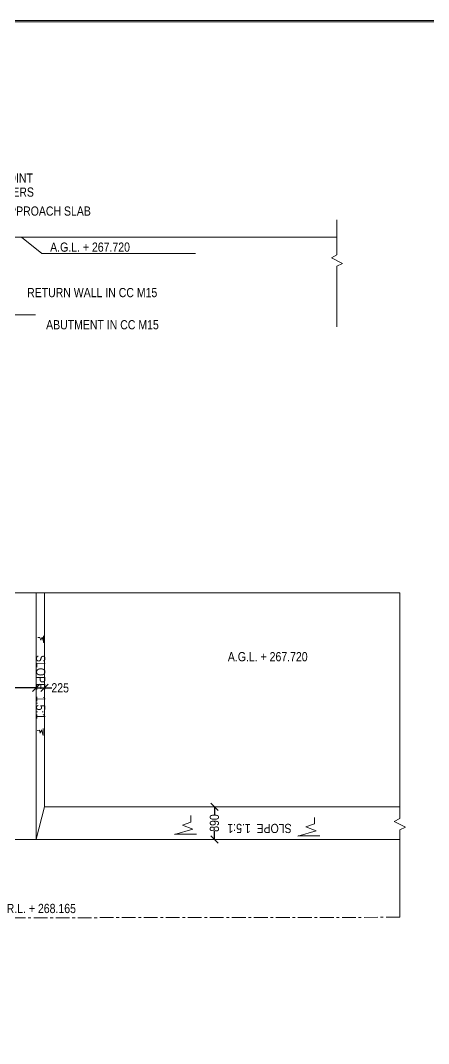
# Model space of a CAD drawing. Header units: millimetres. Extents: x 553923 to 630645, y 36209 to 87636.
# Drawn here: x 590712 to 601832, y 59763 to 87636 of the extents above; entities that cross this region are included whole.
import ezdxf

# ---------------------------------------------------------------- set-up
doc = ezdxf.new("R2010")
doc.units = ezdxf.units.MM
doc.header["$LTSCALE"] = 300
doc.header["$MEASUREMENT"] = 0
doc.linetypes.add('CENTER', pattern=[2, 1.25, -0.25, 0.25, -0.25])
doc.layers.add('MAIN', color=7, linetype='Continuous')
doc.styles.add('ARIAL NARROW', font='ARIALN.TTF', dxfattribs={"height": 250})
doc.dimstyles.get("Standard").update_dxf_attribs({"dimtxt": 200, "dimasz": 200, "dimexe": 0.18, "dimexo": 0.0625, "dimgap": 0.09, "dimtad": 0, "dimdec": 0, "dimzin": 0, "dimdsep": 46, "dimtxsty": 'ARIAL NARROW', "dimcen": 0.0851, "dimdle": 0.1, "dimse1": 1, "dimse2": 1, "dimadec": 0, "dimazin": 0, "dimtfac": 1, "dimtdec": 0, "dimtofl": 0, "dimtmove": 0, "dimatfit": 3, "dimfxl": 1, "dimtolj": 1, "dimtzin": 0, "dimarcsym": 0})
doc.dimstyles.new('STANDARD$0', dxfattribs={"dimscale": 88.888889, "dimtxt": 0.02, "dimasz": 0.02, "dimexe": 0.05, "dimexo": 0.1, "dimgap": 0.002, "dimtad": 2, "dimdec": 0, "dimzin": 1, "dimdsep": 46, "dimtxsty": 'Standard', "dimcen": 0.09, "dimadec": 0, "dimazin": 0, "dimtfac": 1, "dimtdec": 4, "dimtofl": 0, "dimtmove": 0, "dimatfit": 3, "dimfxl": 1, "dimtolj": 1, "dimtzin": 1, "dimarcsym": 0})

# ---------------------------------------------------------------- blocks, each defined once
blk = doc.blocks.new('_Oblique')
at = {"color": 0, "linetype": 'ByBlock', "lineweight": -2}
blk.add_line((-0.5, -0.5), (0.5, 0.5), dxfattribs=at)
blk = doc.blocks.new('*D4')
at = {"layer": 'Defpoints', "color": 0, "linetype": 'ByBlock', "lineweight": 9, "transparency": 16777216}
for p in [(591140, 77726), (586140, 69452), (591140, 69452)]:
    blk.add_point(p, dxfattribs=at)
at = {"layer": 'MAIN', "color": 0, "linetype": 'ByBlock', "lineweight": -2, "transparency": 16777216}
for p, q in [((586140, 69452), (588334, 69452)), ((591140, 69452), (588946, 69452))]:
    blk.add_line(p, q, dxfattribs=at)
at = {"layer": 'MAIN', "color": 0, "linetype": 'ByBlock', "lineweight": -2, "transparency": 16777216, "xscale": 200, "yscale": 200, "zscale": 200, "rotation": 180}
blk.add_blockref('_Oblique', (586140, 69452), dxfattribs=at)
at = {"layer": 'MAIN', "color": 0, "linetype": 'ByBlock', "lineweight": -2, "transparency": 16777216, "xscale": 200, "yscale": 200, "zscale": 200}
blk.add_blockref('_Oblique', (591140, 69452), dxfattribs=at)
at = {"layer": 'MAIN', "color": 0, "linetype": 'ByBlock', "lineweight": 9, "transparency": 16777216, "insert": (588640, 69452), "char_height": 250, "attachment_point": 5, "style": 'ARIAL NARROW'}
blk.add_mtext('\\A1;5000', dxfattribs=at)
blk = doc.blocks.new('*D41')
at = {"layer": 'Defpoints', "color": 0, "linetype": 'ByBlock', "lineweight": 9, "transparency": 16777216}
for p in [(591140, 69452), (591365, 69453), (591365, 69453)]:
    blk.add_point(p, dxfattribs=at)
at = {"layer": 'MAIN', "color": 0, "linetype": 'ByBlock', "lineweight": -2, "transparency": 16777216}
for p, q in [((591140, 69453), (591365, 69453)), ((591365, 69453), (591565, 69453))]:
    blk.add_line(p, q, dxfattribs=at)
at = {"layer": 'MAIN', "color": 0, "linetype": 'ByBlock', "lineweight": -2, "transparency": 16777216, "xscale": 200, "yscale": 200, "zscale": 200, "rotation": 180}
blk.add_blockref('_Oblique', (591140, 69453), dxfattribs=at)
at = {"layer": 'MAIN', "color": 0, "linetype": 'ByBlock', "lineweight": -2, "transparency": 16777216, "xscale": 200, "yscale": 200, "zscale": 200}
blk.add_blockref('_Oblique', (591365, 69453), dxfattribs=at)
at = {"layer": 'MAIN', "color": 0, "linetype": 'ByBlock', "lineweight": 9, "transparency": 16777216, "insert": (591794, 69453), "char_height": 250, "attachment_point": 5, "style": 'ARIAL NARROW'}
blk.add_mtext('\\A1;225', dxfattribs=at)
blk = doc.blocks.new('*D42')
at = {"layer": 'Defpoints', "color": 0, "linetype": 'ByBlock', "lineweight": 9, "transparency": 16777216}
for p in [(595997, 66216), (595997, 65326), (595997, 65326)]:
    blk.add_point(p, dxfattribs=at)
at = {"layer": 'MAIN', "color": 0, "linetype": 'ByBlock', "lineweight": -2, "transparency": 16777216}
for p, q in [((595997, 66216), (595997, 65997)), ((595997, 65326), (595997, 65545))]:
    blk.add_line(p, q, dxfattribs=at)
at = {"layer": 'MAIN', "color": 0, "linetype": 'ByBlock', "lineweight": -2, "transparency": 16777216, "xscale": 200, "yscale": 200, "zscale": 200}
for p, rotation in [((595997, 66216), 90), ((595997, 65326), 270)]:
    blk.add_blockref('_Oblique', p, dxfattribs=dict(at, rotation=rotation))
at = {"layer": 'MAIN', "color": 0, "linetype": 'ByBlock', "lineweight": 9, "transparency": 16777216, "insert": (595997, 65771), "char_height": 250, "attachment_point": 5, "rotation": 90, "style": 'ARIAL NARROW'}
blk.add_mtext('\\A1;890', dxfattribs=at)

msp = doc.modelspace()

# ---------------------------------------------------------------- linework, layer by layer
at = {"color": 0, "linetype": 'ByBlock', "lineweight": 9}
for p, q in [((599336.1, 81729.6), (563861.3, 81729.6)), ((563861.3, 81729.6), (599336.1, 81729.6)), ((563961.7, 81729.6), (599336.1, 81729.6)), ((599336.1, 81729.6), (563961.7, 81729.6)), ((596757, 81729.6), (567824.4, 81729.6)), ((567924.7, 81729.6), (596857.4, 81729.6)), ((591294.5, 81284.6), (590738.2, 81729.6)), ((591294.5, 81284.6), (590738.2, 81729.6)), ((590757.5, 81729.6), (596384.1, 81729.6)), ((593920.5, 81728.6), (594520.5, 81728.6)), ((591294.5, 81284.6), (595485.6, 81284.6)), ((591139.8, 72045.3), (591139.9, 65326.5)), ((591364.8, 72045.3), (591364.9, 66217)), ((591139.9, 65327.5), (591364.9, 66216.5)), ((591365.4, 66216.5), (601048.9, 66215.9)), ((601048.8, 65582.7), (601048.9, 63203.3)), ((565136.4, 65327.9), (601048.8, 65325.9)), ((601048.9, 63203.3), (601048.4, 63202.8))]:
    msp.add_line(p, q, dxfattribs=at)
for points in [[(553923.3, 87635.6), (630644.8, 87635.6), (630644.8, 36209.1), (553923.3, 36209.1)], [(553958.3, 87600.6), (630609.8, 87600.6), (630609.8, 36244.1), (553958.3, 36244.1)]]:
    msp.add_lwpolyline(points, close=True, dxfattribs=at)
for centre, start, end in [((593920.2, 81729.1), 303.69007, 90), ((591365.4, 66217), 180.00139, 269.99683)]:
    msp.add_arc(centre, 0.5, start, end, dxfattribs=at)
at = {"layer": 'MAIN', "color": 0, "lineweight": 9}
for p, q in [((553958.3, 87600.6), (630609.8, 87600.6)), ((599184.3, 81173.2), (599336.1, 81250.6)), ((599487.8, 81018.6), (599184.3, 81173.2)), ((599487.8, 81018.5), (599336, 80941.2)), ((599336, 80941.2), (599336, 79289)), ((590492.3, 72045.3), (599575.2, 72044.7)), ((601048.4, 72044.9), (594824.6, 72045.3)), ((600897.2, 65814.8), (601048.9, 65892.1)), ((601200.6, 65660.2), (600897.2, 65814.8)), ((601200.6, 65660), (601048.8, 65582.7))]:
    msp.add_line(p, q, dxfattribs=at)
at = {"layer": 'MAIN', "color": 0, "linetype": 'ByBlock', "lineweight": 9}
for p, q in [((599336.1, 81250.6), (599336.1, 82206.7)), ((591125.2, 79613.1), (588958.1, 79619.1)), ((601048.9, 72044.4), (601048.9, 65892.1)), ((591240.6, 70821.3), (591186.1, 70821.3)), ((591265.6, 70748.4), (591240.6, 70821.3)), ((591299, 70836.4), (591265.6, 70748.4)), ((591344.2, 70680.7), (591299, 70836.4)), ((591343.1, 70684.6), (591343.1, 70867.8)), ((591226.9, 68296.5), (591170.3, 68296)), ((591251.9, 68223.5), (591226.9, 68296.5)), ((591285.3, 68311.6), (591251.9, 68223.5)), ((591330.5, 68155.9), (591285.3, 68311.6)), ((591329.4, 68159.8), (591329.4, 68343)), ((595124.1, 65712.7), (595357.5, 65792.7)), ((595357.5, 65792.7), (595356, 65973.8)), ((598720.5, 65748.8), (598720.5, 65923.1)), ((594907.7, 65461), (595405.9, 65605.7)), ((595405.9, 65605.7), (595124.1, 65712.7)), ((598270.6, 65417.1), (598768.8, 65561.8)), ((598487, 65668.8), (598720.5, 65748.8)), ((598768.8, 65561.8), (598487, 65668.8)), ((594920.2, 65464.7), (595506.4, 65464.7)), ((598283.1, 65420.7), (598869.4, 65420.7))]:
    msp.add_line(p, q, dxfattribs=at)
at = {"layer": 'MAIN', "color": 0, "linetype": 'CENTER', "lineweight": 9}
msp.add_line((601048.9, 63202.9), (565137, 63158.3), dxfattribs=at)
at = {"layer": 'MAIN', "color": 0, "linetype": 'ByBlock', "lineweight": 9}
msp.add_arc((601048.4, 72044.4), 0.5, 0, 89.99723, dxfattribs=at)

# ---------------------------------------------------------------- texts
at = {"layer": 'MAIN', "color": 0, "lineweight": 9, "style": 'ARIAL NARROW'}
for s, p in [('300 X 300 X 600 SIZE PILASTERS', (586573.9, 82834.5)), ('A.G.L. + 267.720', (591521.6, 81335.4)), ('A.G.L. + 267.720', (596363.1, 70177.9)), ('R.L. + 268.165', (590336.6, 63317.9))]:
    msp.add_text(s, height=250, dxfattribs=at).set_placement(p)
at = {"layer": 'MAIN', "color": 0, "lineweight": 9, "char_height": 250, "style": 'ARIAL NARROW'}
for s, insert, attachment_point in [('20 MM THICK EXPANSION JOINT', (586580.8, 83339.8), 4), ('150th APPROACH SLAB', (589415.1, 82441.1), 4), ('RETURN WALL IN CC M15', (590892.7, 80220.4), 4), ('ABUTMENT IN CC M15', (594480.7, 79344.3), 6)]:
    msp.add_mtext(s, dxfattribs=dict(at, insert=insert, attachment_point=attachment_point))
at = {"layer": 'MAIN', "color": 0, "lineweight": 9, "char_height": 250, "attachment_point": 4, "style": 'ARIAL NARROW'}
for insert, rotation in [((591263.2, 70349.2), 270), ((598100.8, 65625), 180)]:
    msp.add_mtext('SLOPE  1.5:1', dxfattribs=dict(at, insert=insert, rotation=rotation))

# ---------------------------------------------------------------- dimensions: what is measured, and where the dimension line sits
at = {"layer": 'MAIN', "color": 0, "linetype": 'ByBlock', "lineweight": 9}
for base, p1, p2, dimstyle, override, picture, middle in [((591139.8, 69451.9), (586139.8, 69451.9), (591139.8, 77726.2), 'Standard', {"dimtxt": 250, "dimblk1": 'Oblique', "dimblk2": 'Oblique', "dimsah": 1}, '*D4', (588639.8, 69451.9)), ((591364.8, 69452.6), (591139.9, 69451.9), (591364.8, 69452.6), 'STANDARD$0', {"dimscale": 1, "dimtxt": 250, "dimasz": 200, "dimexe": 0.18, "dimexo": 0.0625, "dimgap": 0.09, "dimtad": 0, "dimzin": 0, "dimtxsty": 'ARIAL NARROW', "dimblk1": 'Oblique', "dimblk2": 'Oblique', "dimsah": 1, "dimcen": 0.0851, "dimdle": 0.1, "dimse1": 1, "dimse2": 1, "dimtdec": 0, "dimtzin": 0}, '*D41', (591793.8, 69452.6))]:
    dim = msp.add_linear_dim(base=base, p1=p1, p2=p2, dimstyle=dimstyle, override=override, dxfattribs=at)
    dim.commit()
    dim.dimension.update_dxf_attribs({"geometry": picture, "text_midpoint": middle})
dim = msp.add_linear_dim(base=(595997.1, 65326.1), p1=(595997.3, 66216.1), p2=(595997.3, 65326.1), angle=90, dimstyle='STANDARD$0', override={"dimscale": 1, "dimtxt": 250, "dimasz": 200, "dimexe": 0.18, "dimexo": 0.0625, "dimgap": 0.09, "dimtad": 0, "dimzin": 0, "dimtxsty": 'ARIAL NARROW', "dimblk1": 'Oblique', "dimblk2": 'Oblique', "dimsah": 1, "dimcen": 0.0851, "dimdle": 0.1, "dimse1": 1, "dimse2": 1, "dimtdec": 0, "dimtzin": 0}, dxfattribs=at)
dim.commit()
dim.dimension.update_dxf_attribs({"geometry": '*D42', "text_midpoint": (595997.1, 65771.1)})

doc.saveas('drawing.dxf')
